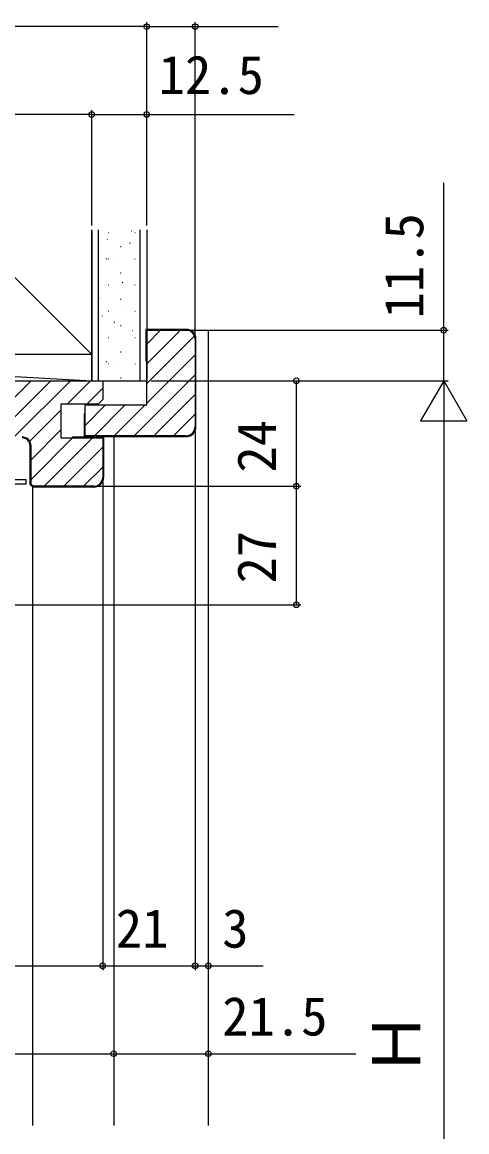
# Model space of a CAD drawing. Units: millimetres, scale not verified. Extents: x -525 to 525, y -783 to 779.
# Drawn here: x -234.3 to -133.2, y 278.4 to 530.9 of the extents above; entities that cross this region are included whole.
import ezdxf
from ezdxf.enums import TextEntityAlignment as Align

# ---------------------------------------------------------------- set-up
doc = ezdxf.new("R2010")
doc.units = ezdxf.units.MM
doc.header["$LTSCALE"] = 4
for name, color, linetype in [('0-4_YKK_11E', 7, 'Continuous'), ('0-5_YKK_12', 2, 'Continuous'), ('0-8_YKK_D', 6, 'Continuous'), ('0-A_YSS_K', 3, 'Continuous'), ('0-B_YSS_KE', 3, 'Continuous')]:
    doc.layers.add(name, color=color, linetype=linetype)
doc.styles.add('ＭＳ ゴシック', font='')
doc.styles.get('ＭＳ ゴシック').set_extended_font_data('MS Gothic')

msp = doc.modelspace()

# ---------------------------------------------------------------- linework, layer by layer
at = {"layer": '0-4_YKK_11E'}
msp.add_lwpolyline([(-237.5, 433.5), (-237.5, 426.8), (-233.5, 426.8), (-233.5, 425.8), (-237.5, 425.8), (-237.5, 416.5)], dxfattribs=at)
at = {"layer": '0-5_YKK_12'}
for p, q in [((-206, 460.8), (-192, 460.8)), ((-192, 460.8), (-192, 279.8)), ((-213.5, 436.6), (-213.5, 279.8)), ((-232, 425.5), (-232, 279.8))]:
    msp.add_line(p, q, dxfattribs=at)
at = {"layer": '0-8_YKK_D'}
for p, q in [((-206, 484.671), (-206, 530.917)), ((-206, 484.671), (-206, 530.917)), ((-195.003, 459.8), (-195.003, 530.917)), ((-206, 529.917), (-336, 529.917)), ((-218.5, 484.671), (-218.5, 510.917)), ((-218.5, 484.671), (-218.5, 510.917)), ((-206, 507.804), (-206, 510.917)), ((-218.5, 509.917), (-323.5, 509.917)), ((-196.001, 460.8), (-137.495, 460.8)), ((-205.003, 449.3), (-171, 449.3)), ((-205.003, 449.3), (-137.495, 449.3)), ((-205, 449.3), (-137.495, 449.3)), ((-172, 449.3), (-172, 425.3)), ((-138.495, 449.3), (-143.745, 440.207)), ((-138.495, 449.3), (-133.245, 440.207)), ((-138.495, 449.3), (-138.495, 431.113)), ((-143.745, 440.207), (-133.245, 440.207)), ((-195.003, 437.8), (-195.003, 315.128)), ((-195.003, 437.8), (-195.003, 315.128)), ((-138.495, 438.8), (-138.495, 159.6)), ((-217, 425.3), (-171, 425.3)), ((-217, 425.3), (-171, 425.3)), ((-216, 426.3), (-216, 315.128)), ((-216, 426.3), (-216, 315.128)), ((-172, 425.3), (-172, 398.3)), ((-213.5, 419.612), (-213.5, 295.128)), ((-270.6, 398.3), (-171, 398.3)), ((-192, 369.3), (-192, 295.128)), ((-192, 368.3), (-192, 315.128)), ((-326, 316.128), (-216, 316.128)), ((-216, 316.128), (-195.003, 316.128)), ((-328.5, 296.128), (-213.5, 296.128))]:
    msp.add_line(p, q, dxfattribs=at)
for points in [[(-206, 529.917), (-195.003, 529.917), (-176.112, 529.917)], [(-218.5, 509.917), (-206, 509.917), (-172.45, 509.917)], [(-138.495, 449.3), (-138.495, 460.8), (-138.495, 494.35)], [(-195.003, 316.128), (-192, 316.128), (-179.495, 316.128)], [(-213.5, 296.128), (-192, 296.128), (-158.495, 296.128)]]:
    msp.add_lwpolyline(points, dxfattribs=at)
for centre in [(-206, 529.917), (-206, 529.917), (-195.003, 529.917), (-218.5, 509.917), (-218.5, 509.917), (-206, 509.917), (-138.495, 460.8), (-172, 449.3), (-172, 425.3), (-172, 425.3), (-172, 398.3), (-216, 316.128), (-216, 316.128), (-195.003, 316.128), (-195.003, 316.128), (-192, 316.128), (-213.5, 296.128), (-213.5, 296.128), (-192, 296.128)]:
    msp.add_circle(centre, 0.637, dxfattribs=at)
at = {"layer": '0-A_YSS_K'}
for p, q in [((-218.5, 455.3), (-246.87, 483.671)), ((-218.5, 449.3), (-218.5, 483.671)), ((-217, 483.671), (-217, 449.3)), ((-214.79, 483.061), (-214.69, 483.061)), ((-209.431, 483.431), (-209.412, 483.437)), ((-208.71, 483.061), (-208.61, 483.061)), ((-207.5, 449.3), (-207.5, 483.671)), ((-206, 483.671), (-206, 449.3)), ((-214.917, 481.488), (-214.898, 481.494)), ((-209.846, 480.615), (-209.679, 480.725)), ((-211.94, 479.831), (-211.84, 479.831)), ((-215.224, 477.055), (-215.058, 477.165)), ((-214.79, 477.081), (-214.69, 477.081)), ((-213.719, 476.23), (-213.7, 476.237)), ((-208.71, 477.081), (-208.61, 477.081)), ((-211.94, 473.851), (-211.84, 473.851)), ((-214.79, 471.101), (-214.69, 471.101)), ((-211.767, 471.239), (-211.749, 471.246)), ((-211.615, 471.608), (-211.448, 471.719)), ((-208.71, 471.101), (-208.61, 471.101)), ((-216.993, 468.048), (-216.826, 468.159)), ((-211.94, 467.871), (-211.84, 467.871)), ((-214.79, 465.121), (-214.69, 465.121)), ((-210.475, 466.015), (-210.457, 466.022)), ((-208.71, 465.121), (-208.61, 465.121)), ((-216.056, 464.039), (-216.037, 464.045)), ((-213.384, 462.602), (-213.217, 462.712)), ((-211.94, 461.891), (-211.84, 461.891)), ((-209.278, 460.757), (-209.259, 460.764)), ((-206.003, 457.644), (-202.848, 460.8)), ((-206.003, 453.154), (-198.357, 460.8)), ((-214.79, 459.141), (-214.69, 459.141)), ((-214.764, 458.814), (-214.745, 458.821)), ((-208.71, 459.141), (-208.61, 459.141)), ((-206.003, 448.664), (-195.14, 459.527)), ((-323.5, 455.3), (-218.5, 449.3)), ((-218.5, 455.3), (-323.5, 455.3)), ((-211.94, 455.911), (-211.84, 455.911)), ((-206.003, 444.174), (-195.003, 455.174)), ((-215.152, 453.595), (-214.986, 453.706)), ((-214.79, 453.161), (-214.69, 453.161)), ((-213.566, 453.557), (-213.547, 453.563)), ((-208.71, 453.161), (-208.61, 453.161)), ((-211.94, 449.931), (-211.84, 449.931)), ((-208.887, 436.8), (-195.003, 450.684)), ((-242.5, 439.088), (-232.287, 449.3)), ((-240.597, 436.5), (-227.797, 449.3)), ((-236.107, 436.5), (-223.307, 449.3)), ((-224.117, 444), (-218.817, 449.3)), ((-219.627, 444), (-216, 447.627)), ((-204.397, 436.8), (-195.003, 446.194)), ((-232.586, 435.531), (-225.5, 442.617)), ((-220.003, 443.644), (-219.848, 443.8)), ((-220.003, 439.154), (-215.357, 443.8)), ((-217.867, 436.8), (-210.867, 443.8)), ((-213.377, 436.8), (-206.377, 443.8)), ((-199.907, 436.8), (-195.003, 441.704)), ((-232.3, 431.327), (-225.5, 438.127)), ((-232.3, 426.837), (-222.837, 436.3)), ((-229.347, 425.3), (-218.347, 436.3)), ((-224.857, 425.3), (-216, 434.157)), ((-220.366, 425.3), (-216, 429.667))]:
    msp.add_line(p, q, dxfattribs=at)
for points in [[(-218.5, 483.478), (-218.5, 459.3), (-218.5, 449.3)], [(-323.5, 449.3), (-218.5, 449.3), (-206, 449.3)]]:
    msp.add_lwpolyline(points, dxfattribs=at)
at = {"layer": '0-B_YSS_KE'}
for p, q in [((-195.003, 458.8), (-195.003, 438.8)), ((-194.803, 438.8), (-194.803, 458.8))]:
    msp.add_line(p, q, dxfattribs=at)
for points in [[(-197.003, 461), (-206.203, 461), (-206.203, 453.8), (-206.003, 453.8)], [(-206.003, 443.8), (-206.003, 460.8), (-197.003, 460.8)], [(-326, 449.3), (-216, 449.3), (-216, 445), (-217, 444), (-225.5, 444), (-225.5, 436.3), (-223, 436.3), (-216, 436.3), (-216, 427.3)], [(-197.003, 436.8), (-220.003, 436.8), (-220.003, 443.8), (-206.003, 443.8)], [(-220.003, 441.8), (-220.203, 441.8), (-220.203, 436.6), (-197.003, 436.6)], [(-218, 425.1), (-231.883, 425.1), (-232.5, 425.717), (-232.5, 434.5)], [(-218, 425.3), (-231.8, 425.3), (-232.3, 425.8), (-232.3, 434.5)], [(-222.8, 436.3), (-222.8, 436.5), (-215.8, 436.5), (-215.8, 427.3)]]:
    msp.add_lwpolyline(points, dxfattribs=at)
for centre, radius, start, end in [((-197.003, 458.8), 2.2, 360, 90), ((-197.003, 458.8), 2, 0, 90), ((-197.003, 438.8), 2, 270, 0), ((-197.003, 438.8), 2.2, 270, 0), ((-234.3, 434.5), 2, 0.00001, 89.99999), ((-234.3, 434.5), 1.8, 0.00001, 89.99999), ((-218, 427.3), 2, 270.00001, 359.99999), ((-218, 427.3), 2.2, 270.00001, 359.99999)]:
    msp.add_arc(centre, radius, start, end, dxfattribs=at)

# ---------------------------------------------------------------- texts
at = {"layer": '0-8_YKK_D', "style": 'ＭＳ ゴシック'}
for s, p in [('12.5', (-203.291, 511.917)), ('21', (-213.036, 317.628)), ('3', (-188.836, 317.628)), ('21.5', (-188.836, 297.628))]:
    msp.add_text(s, height=8.798, dxfattribs=at).set_placement(p, align=Align.BOTTOM_LEFT)
for s, height, p in [('11.5', 8.798, (-140.495, 463.509)), ('24', 8.798, (-174, 428.402)), ('27', 8.798, (-174, 403.175)), ('Ｈ', 11, (-140.495, 290.848))]:
    msp.add_text(s, height=height, rotation=90, dxfattribs=at).set_placement(p, align=Align.BOTTOM_LEFT)

doc.saveas('drawing.dxf')
